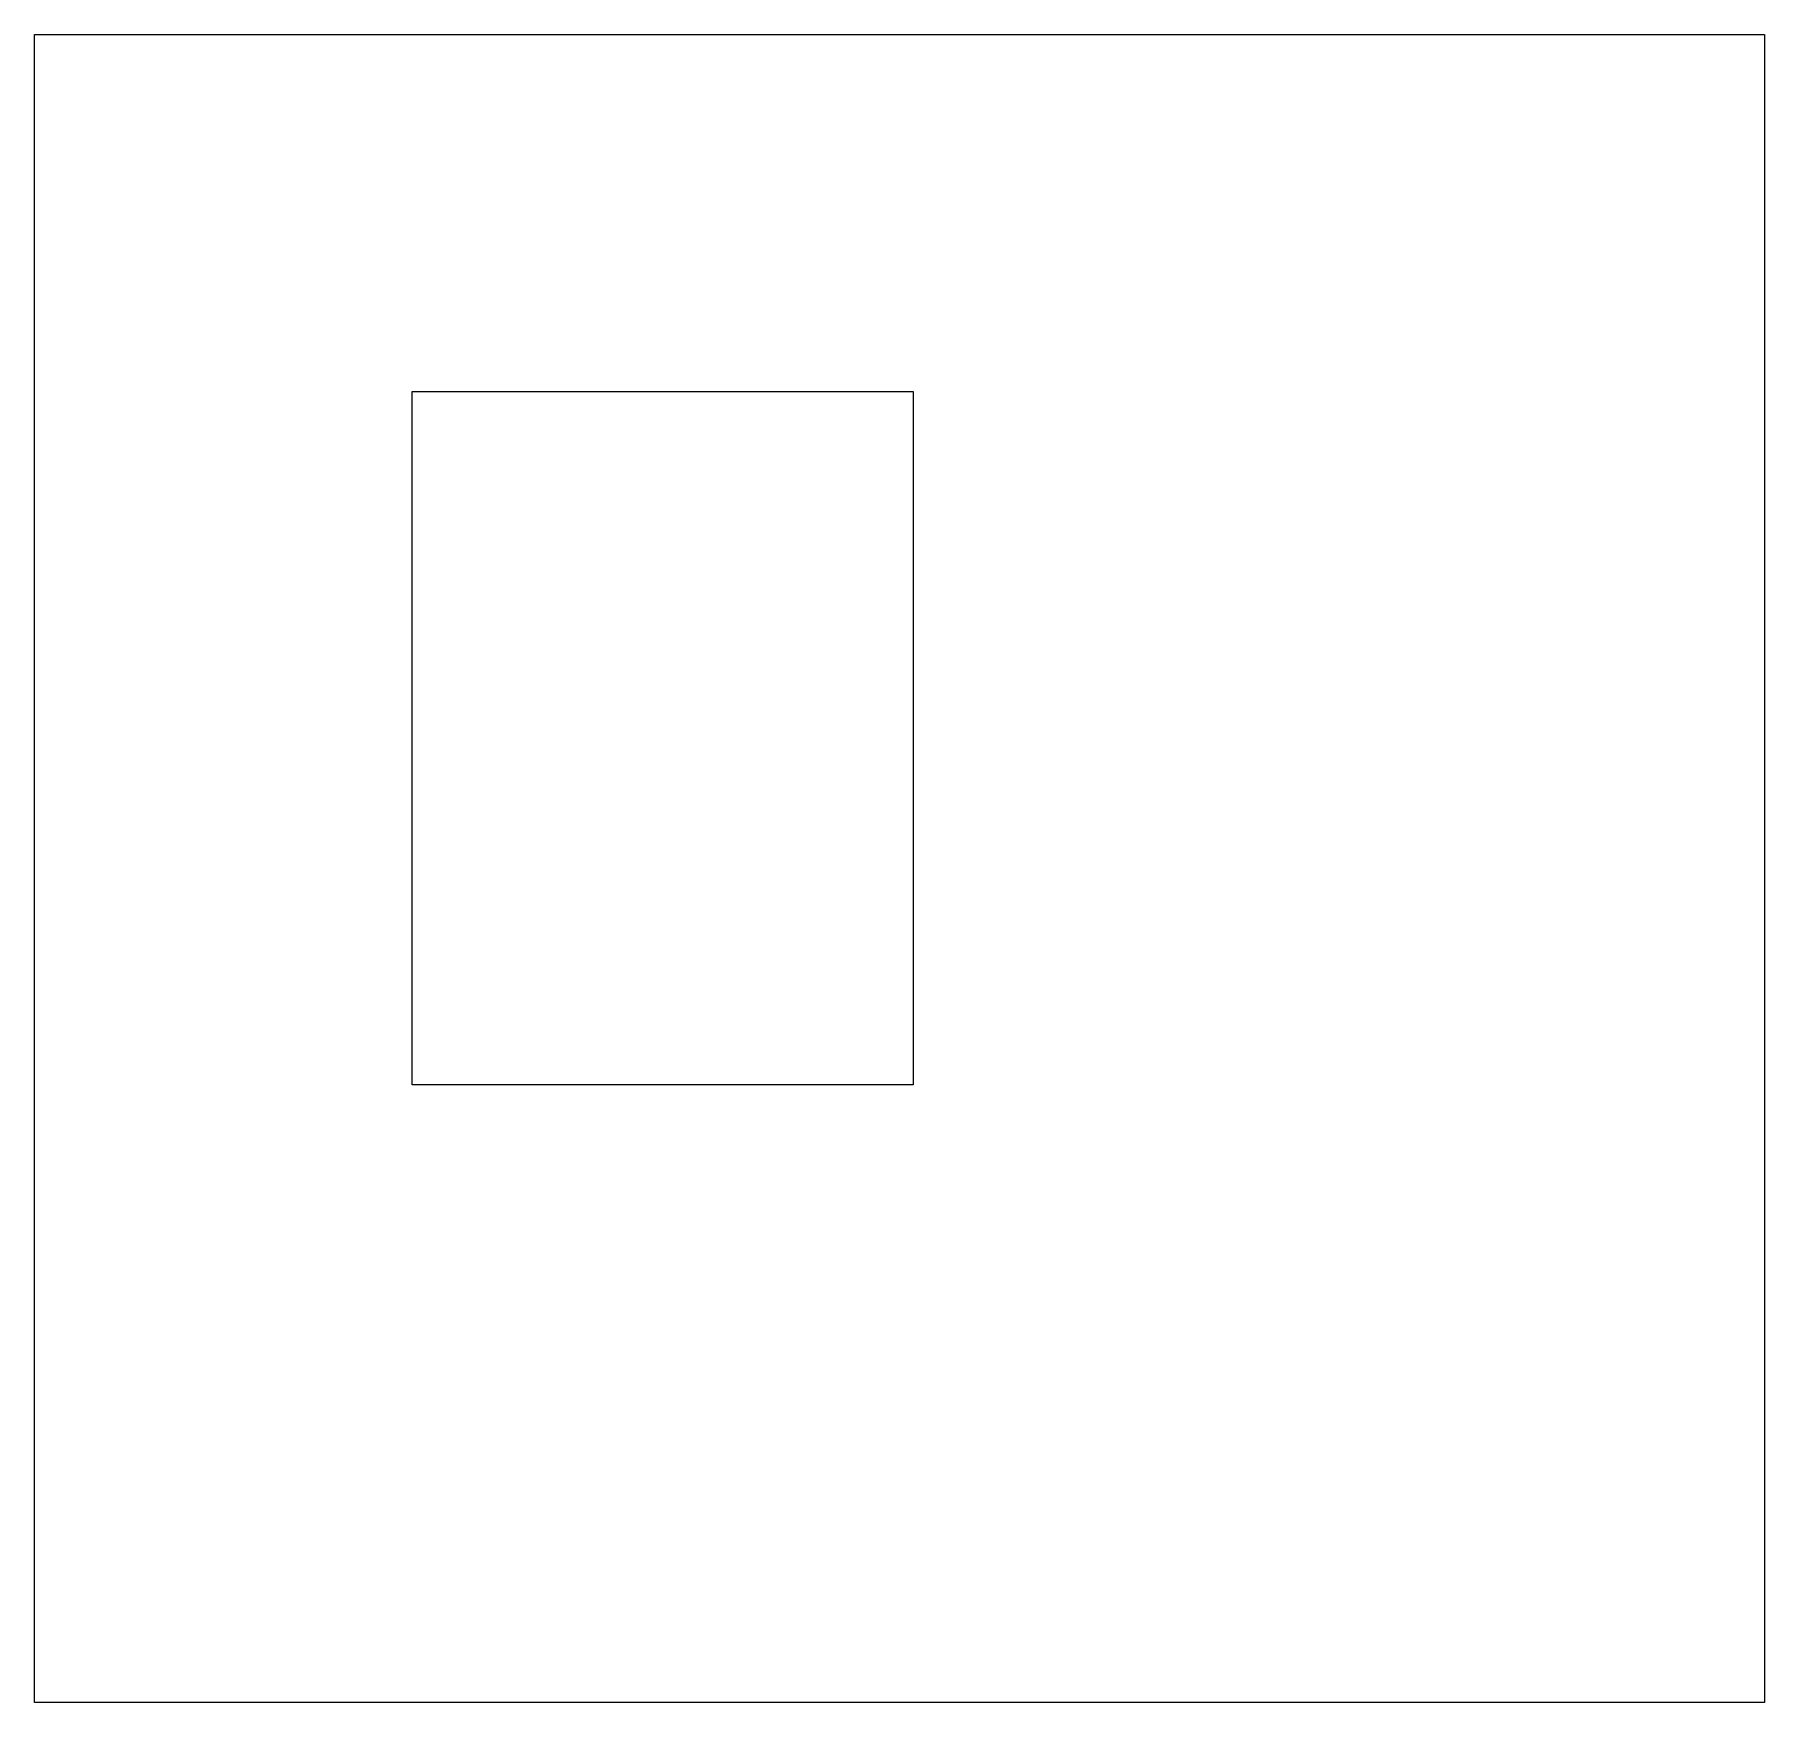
# Model space of a CAD drawing. Extents: x 28 to 619, y 185 to 708.
# Drawn here: x 27.8 to 129.4, y 185.5 to 283.4 of the extents above; entities that cross this region are included whole.
import ezdxf

# ---------------------------------------------------------------- set-up
doc = ezdxf.new("R2010")
doc.units = 0
doc.layers.add('Layer_1', color=7, linetype='CONTINUOUS')

msp = doc.modelspace()

# ---------------------------------------------------------------- linework, layer by layer
at = {"layer": 'Layer_1', "color": 5}
for p, q in [((27.819042, 283.431734), (129.419049, 283.431734)), ((27.819042, 185.460307), (27.819042, 283.431734)), ((129.419049, 283.431734), (129.419049, 185.460307)), ((49.993657, 262.466658), (79.425402, 262.466658)), ((49.993657, 221.74602), (49.993657, 262.466658)), ((79.425402, 262.466658), (79.425402, 221.74602)), ((79.425402, 221.74602), (49.993657, 221.74602)), ((129.419049, 185.460307), (27.819042, 185.460307))]:
    msp.add_line(p, q, dxfattribs=at)

doc.saveas('drawing.dxf')
